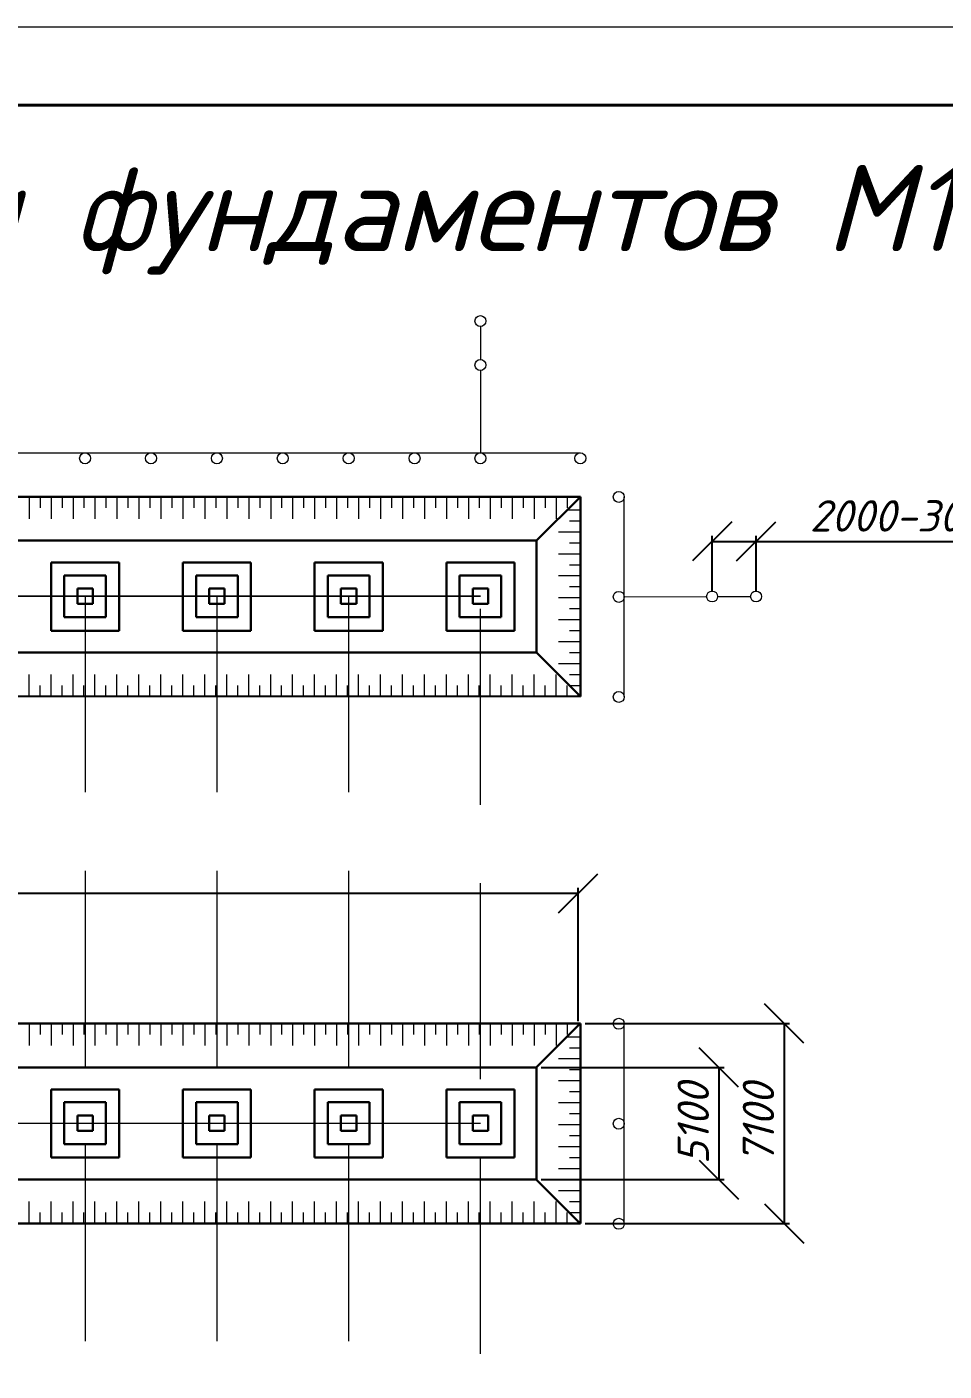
# Model space of a CAD drawing. Header units: millimetres. Extents: x 1422334 to 1587362, y 445536 to 446570.
# Drawn here: x 1585731.3 to 1585789.8, y 446484 to 446569.7 of the extents above; entities that cross this region are included whole.
import ezdxf

# ---------------------------------------------------------------- set-up
doc = ezdxf.new("R2010")
doc.units = ezdxf.units.MM
doc.header["$LTSCALE"] = 50
doc.linetypes.add('GOST2.303 4', pattern=[7, 5, -2, 0])
doc.layers.get('0').update_dxf_attribs({"lineweight": 13})
for name, color, linetype, lineweight in [('fund transh', 7, 'Continuous', 30), ('Линии склона', 7, 'Continuous', 30), ('оси траншей размеры', 7, 'Continuous', 13), ('Слой 0.13', 7, 'Continuous', 9)]:
    doc.layers.add(name, color=color, linetype=linetype, lineweight=lineweight)
doc.styles.get("Standard").update_dxf_attribs({"font": 'isocpeui.ttf'})
doc.dimstyles.new('200', dxfattribs={"dimtxt": 2.5, "dimasz": 2.5, "dimexe": 0.3445, "dimexo": 0.3, "dimtad": 1, "dimlfac": 500, "dimtxsty": 'Standard', "dimblk": 'OBLIQUE', "dimcen": 2.5, "dimadec": 0, "dimazin": 0, "dimtfac": 1, "dimtmove": 0, "dimatfit": 3, "dimfxl": 1, "dimarcsym": 0})

# ---------------------------------------------------------------- blocks, each defined once
blk = doc.blocks.new('_Oblique')
at = {"color": 0, "linetype": 'ByBlock', "lineweight": -2}
blk.add_line((-0.5, -0.5), (0.5, 0.5), dxfattribs=at)
blk = doc.blocks.new('*D2151')
at = {"layer": 'Defpoints', "color": 0, "ltscale": 10000, "transparency": 16777216}
for p in [(1585777.772, 446536.905), (1585774.972, 446533.391), (1585777.772, 446533.391)]:
    blk.add_point(p, dxfattribs=at)
at = {"layer": 'оси траншей размеры', "color": 0, "lineweight": -2, "ltscale": 10000, "transparency": 16777216}
for p, q in [((1585774.972, 446533.691), (1585774.972, 446537.249)), ((1585774.972, 446536.905), (1585777.772, 446536.905)), ((1585777.772, 446533.691), (1585777.772, 446537.249)), ((1585777.772, 446536.905), (1585794.471, 446536.905))]:
    blk.add_line(p, q, dxfattribs=at)
at = {"layer": 'оси траншей размеры', "color": 0, "lineweight": -2, "ltscale": 10000, "transparency": 16777216, "xscale": 2.5, "yscale": 2.5, "zscale": 2.5, "rotation": 180}
blk.add_blockref('_Oblique', (1585774.972, 446536.905), dxfattribs=at)
at = {"layer": 'оси траншей размеры', "color": 0, "lineweight": -2, "ltscale": 10000, "transparency": 16777216, "xscale": 2.5, "yscale": 2.5, "zscale": 2.5}
blk.add_blockref('_Oblique', (1585777.772, 446536.905), dxfattribs=at)
at = {"layer": 'оси траншей размеры', "color": 0, "ltscale": 10000, "transparency": 16777216, "insert": (1585787.372, 446538.53), "char_height": 2, "width": 7.12311, "attachment_point": 5}
blk.add_mtext('2000-3000', dxfattribs=at)
blk = doc.blocks.new('*D2172')
at = {"layer": 'Defpoints', "color": 0, "ltscale": 10000, "transparency": 16777216}
for p in [(1585763.765, 446503.351), (1585763.772, 446496.204), (1585775.392, 446496.204)]:
    blk.add_point(p, dxfattribs=at)
at = {"layer": 'оси траншей размеры', "color": 0, "lineweight": -2, "ltscale": 10000, "transparency": 16777216}
for p, q in [((1585764.065, 446503.351), (1585775.736, 446503.351)), ((1585775.392, 446503.351), (1585775.392, 446496.204)), ((1585764.072, 446496.204), (1585775.736, 446496.204))]:
    blk.add_line(p, q, dxfattribs=at)
at = {"layer": 'оси траншей размеры', "color": 0, "lineweight": -2, "ltscale": 10000, "transparency": 16777216, "xscale": 2.5, "yscale": 2.5, "zscale": 2.5}
for p, rotation in [((1585775.392, 446503.351), 90), ((1585775.392, 446496.204), 270)]:
    blk.add_blockref('_Oblique', p, dxfattribs=dict(at, rotation=rotation))
at = {"layer": 'оси траншей размеры', "color": 0, "ltscale": 10000, "transparency": 16777216, "insert": (1585773.767, 446499.778), "char_height": 2, "attachment_point": 5, "rotation": 90}
blk.add_mtext('5100', dxfattribs=at)
blk = doc.blocks.new('*D2173')
at = {"layer": 'Defpoints', "color": 0, "ltscale": 10000, "transparency": 16777216}
for p in [(1585766.572, 446506.159), (1585766.572, 446493.411), (1585779.56, 446493.411)]:
    blk.add_point(p, dxfattribs=at)
at = {"layer": 'оси траншей размеры', "color": 0, "lineweight": -2, "ltscale": 10000, "transparency": 16777216}
for p, q in [((1585766.872, 446506.159), (1585779.904, 446506.159)), ((1585779.56, 446506.159), (1585779.56, 446493.411)), ((1585766.872, 446493.411), (1585779.904, 446493.411))]:
    blk.add_line(p, q, dxfattribs=at)
at = {"layer": 'оси траншей размеры', "color": 0, "lineweight": -2, "ltscale": 10000, "transparency": 16777216, "xscale": 2.5, "yscale": 2.5, "zscale": 2.5}
for p, rotation in [((1585779.56, 446506.159), 90), ((1585779.56, 446493.411), 270)]:
    blk.add_blockref('_Oblique', p, dxfattribs=dict(at, rotation=rotation))
at = {"layer": 'оси траншей размеры', "color": 0, "ltscale": 10000, "transparency": 16777216, "insert": (1585777.922, 446499.785), "char_height": 2, "attachment_point": 5, "rotation": 90}
blk.add_mtext('7100', dxfattribs=at)
blk = doc.blocks.new('*D2148')
at = {"layer": 'Defpoints', "color": 0, "ltscale": 10000, "transparency": 16777216}
for p in [(1585766.432, 446514.465), (1585686.625, 446506.151, -8264.643), (1585766.432, 446506.011, -8264.643)]:
    blk.add_point(p, dxfattribs=at)
at = {"layer": 'оси траншей размеры', "color": 0, "lineweight": -2, "ltscale": 10000, "transparency": 16777216}
for p, q in [((1585686.625, 446506.451), (1585686.625, 446514.809)), ((1585766.432, 446506.311), (1585766.432, 446514.809)), ((1585686.625, 446514.465), (1585766.432, 446514.465))]:
    blk.add_line(p, q, dxfattribs=at)
at = {"layer": 'оси траншей размеры', "color": 0, "lineweight": -2, "ltscale": 10000, "transparency": 16777216, "xscale": 2.5, "yscale": 2.5, "zscale": 2.5, "rotation": 180}
blk.add_blockref('_Oblique', (1585686.625, 446514.465), dxfattribs=at)
at = {"layer": 'оси траншей размеры', "color": 0, "lineweight": -2, "ltscale": 10000, "transparency": 16777216, "xscale": 2.5, "yscale": 2.5, "zscale": 2.5}
blk.add_blockref('_Oblique', (1585766.432, 446514.465), dxfattribs=at)
at = {"layer": 'оси траншей размеры', "color": 0, "ltscale": 10000, "transparency": 16777216, "insert": (1585726.528, 446516.09), "char_height": 2, "attachment_point": 5}
blk.add_mtext('55400', dxfattribs=at)

msp = doc.modelspace()

# ---------------------------------------------------------------- linework, layer by layer
at = {"layer": 'fund transh', "ltscale": 10000}
for p, q in [((1585737.172111, 446535.551392), (1585732.832111, 446535.551392)), ((1585732.832111, 446535.551392), (1585732.832111, 446531.211392)), ((1585737.172111, 446531.211392), (1585737.172111, 446535.551392)), ((1585745.572111, 446535.551392), (1585741.232111, 446535.551392)), ((1585741.232111, 446535.551392), (1585741.232111, 446531.211392)), ((1585745.572111, 446531.211392), (1585745.572111, 446535.551392)), ((1585753.972111, 446535.551392), (1585749.632111, 446535.551392)), ((1585749.632111, 446535.551392), (1585749.632111, 446531.211392)), ((1585753.972111, 446531.211392), (1585753.972111, 446535.551392)), ((1585762.372111, 446535.551392), (1585758.032111, 446535.551392)), ((1585758.032111, 446535.551392), (1585758.032111, 446531.211392)), ((1585762.372111, 446531.211392), (1585762.372111, 446535.551392)), ((1585733.672111, 446532.074447), (1585733.672111, 446534.734447)), ((1585733.672111, 446534.734447), (1585736.332111, 446534.734447)), ((1585736.332111, 446534.734447), (1585736.332111, 446532.074447)), ((1585742.072111, 446532.074447), (1585742.072111, 446534.734447)), ((1585742.072111, 446534.734447), (1585744.732111, 446534.734447)), ((1585744.732111, 446534.734447), (1585744.732111, 446532.074447)), ((1585750.472111, 446532.074447), (1585750.472111, 446534.734447)), ((1585750.472111, 446534.734447), (1585753.132111, 446534.734447)), ((1585753.132111, 446534.734447), (1585753.132111, 446532.074447)), ((1585758.872111, 446532.074447), (1585758.872111, 446534.734447)), ((1585758.872111, 446534.734447), (1585761.532111, 446534.734447)), ((1585761.532111, 446534.734447), (1585761.532111, 446532.074447)), ((1585734.512111, 446532.914447), (1585734.512111, 446533.894447)), ((1585734.512111, 446533.894447), (1585735.492111, 446533.894447)), ((1585735.492111, 446533.894447), (1585735.492111, 446532.914447)), ((1585742.912111, 446532.914447), (1585742.912111, 446533.894447)), ((1585742.912111, 446533.894447), (1585743.892111, 446533.894447)), ((1585743.892111, 446533.894447), (1585743.892111, 446532.914447)), ((1585751.312111, 446532.914447), (1585751.312111, 446533.894447)), ((1585751.312111, 446533.894447), (1585752.292111, 446533.894447)), ((1585752.292111, 446533.894447), (1585752.292111, 446532.914447)), ((1585759.712111, 446532.914447), (1585759.712111, 446533.894447)), ((1585759.712111, 446533.894447), (1585760.692111, 446533.894447)), ((1585760.692111, 446533.894447), (1585760.692111, 446532.914447)), ((1585735.492111, 446532.914447), (1585734.512111, 446532.914447)), ((1585743.892111, 446532.914447), (1585742.912111, 446532.914447)), ((1585752.292111, 446532.914447), (1585751.312111, 446532.914447)), ((1585760.692111, 446532.914447), (1585759.712111, 446532.914447)), ((1585736.332111, 446532.074447), (1585733.672111, 446532.074447)), ((1585744.732111, 446532.074447), (1585742.072111, 446532.074447)), ((1585753.132111, 446532.074447), (1585750.472111, 446532.074447)), ((1585761.532111, 446532.074447), (1585758.872111, 446532.074447)), ((1585732.832111, 446531.211392), (1585737.172111, 446531.211392)), ((1585741.232111, 446531.211392), (1585745.572111, 446531.211392)), ((1585749.632111, 446531.211392), (1585753.972111, 446531.211392)), ((1585758.032111, 446531.211392), (1585762.372111, 446531.211392)), ((1585737.172111, 446501.951392), (1585732.832111, 446501.951392)), ((1585732.832111, 446501.951392), (1585732.832111, 446497.611392)), ((1585737.172111, 446497.611392), (1585737.172111, 446501.951392)), ((1585745.572111, 446501.951392), (1585741.232111, 446501.951392)), ((1585741.232111, 446501.951392), (1585741.232111, 446497.611392)), ((1585745.572111, 446497.611392), (1585745.572111, 446501.951392)), ((1585753.972111, 446501.951392), (1585749.632111, 446501.951392)), ((1585749.632111, 446501.951392), (1585749.632111, 446497.611392)), ((1585753.972111, 446497.611392), (1585753.972111, 446501.951392)), ((1585762.372111, 446501.951392), (1585758.032111, 446501.951392)), ((1585758.032111, 446501.951392), (1585758.032111, 446497.611392)), ((1585762.372111, 446497.611392), (1585762.372111, 446501.951392)), ((1585733.672111, 446498.474447), (1585733.672111, 446501.134447)), ((1585733.672111, 446501.134447), (1585736.332111, 446501.134447)), ((1585736.332111, 446501.134447), (1585736.332111, 446498.474447)), ((1585742.072111, 446498.474447), (1585742.072111, 446501.134447)), ((1585742.072111, 446501.134447), (1585744.732111, 446501.134447)), ((1585744.732111, 446501.134447), (1585744.732111, 446498.474447)), ((1585750.472111, 446498.474447), (1585750.472111, 446501.134447)), ((1585750.472111, 446501.134447), (1585753.132111, 446501.134447)), ((1585753.132111, 446501.134447), (1585753.132111, 446498.474447)), ((1585758.872111, 446498.474447), (1585758.872111, 446501.134447)), ((1585758.872111, 446501.134447), (1585761.532111, 446501.134447)), ((1585761.532111, 446501.134447), (1585761.532111, 446498.474447)), ((1585734.512111, 446499.314447), (1585734.512111, 446500.294447)), ((1585734.512111, 446500.294447), (1585735.492111, 446500.294447)), ((1585735.492111, 446500.294447), (1585735.492111, 446499.314447)), ((1585742.912111, 446499.314447), (1585742.912111, 446500.294447)), ((1585742.912111, 446500.294447), (1585743.892111, 446500.294447)), ((1585743.892111, 446500.294447), (1585743.892111, 446499.314447)), ((1585751.312111, 446499.314447), (1585751.312111, 446500.294447)), ((1585751.312111, 446500.294447), (1585752.292111, 446500.294447)), ((1585752.292111, 446500.294447), (1585752.292111, 446499.314447)), ((1585759.712111, 446499.314447), (1585759.712111, 446500.294447)), ((1585759.712111, 446500.294447), (1585760.692111, 446500.294447)), ((1585760.692111, 446500.294447), (1585760.692111, 446499.314447)), ((1585735.492111, 446499.314447), (1585734.512111, 446499.314447)), ((1585743.892111, 446499.314447), (1585742.912111, 446499.314447)), ((1585752.292111, 446499.314447), (1585751.312111, 446499.314447)), ((1585760.692111, 446499.314447), (1585759.712111, 446499.314447)), ((1585736.332111, 446498.474447), (1585733.672111, 446498.474447)), ((1585744.732111, 446498.474447), (1585742.072111, 446498.474447)), ((1585753.132111, 446498.474447), (1585750.472111, 446498.474447)), ((1585761.532111, 446498.474447), (1585758.872111, 446498.474447)), ((1585732.832111, 446497.611392), (1585737.172111, 446497.611392)), ((1585741.232111, 446497.611392), (1585745.572111, 446497.611392)), ((1585749.632111, 446497.611392), (1585753.972111, 446497.611392)), ((1585758.032111, 446497.611392), (1585762.372111, 446497.611392))]:
    msp.add_line(p, q, dxfattribs=at)
at = {"layer": 'Линии склона', "ltscale": 10000}
for p, q in [((1585686.632111, 446539.751392), (1585766.572111, 446539.751392)), ((1585763.772111, 446536.951392), (1585766.572111, 446539.751392)), ((1585766.572111, 446539.751392), (1585766.572111, 446527.011392)), ((1585689.432111, 446536.951392), (1585763.772111, 446536.951392)), ((1585763.772111, 446536.951392), (1585763.772111, 446529.811392)), ((1585763.772111, 446529.811392), (1585689.432111, 446529.811392)), ((1585763.772111, 446529.811392), (1585766.572111, 446527.011392)), ((1585766.572111, 446527.011392), (1585686.632111, 446527.082612)), ((1585686.624817, 446506.151392), (1585766.572111, 446506.151392)), ((1585763.764817, 446503.351392), (1585766.564817, 446506.151392)), ((1585766.572111, 446506.151392), (1585766.572111, 446493.411392)), ((1585689.432111, 446503.351392), (1585763.772111, 446503.351392)), ((1585763.772111, 446503.351392), (1585763.772111, 446496.211392)), ((1585763.772111, 446496.211392), (1585689.432111, 446496.211392)), ((1585763.764817, 446496.211392), (1585766.564817, 446493.411392)), ((1585766.572111, 446493.411392), (1585686.634165, 446493.411392))]:
    msp.add_line(p, q, dxfattribs=at)
at = {"layer": 'оси траншей размеры', "ltscale": 10000}
for p, q in [((1585760.202111, 446550.601417), (1585760.202111, 446548.501417)), ((1585760.202111, 446547.801417), (1585760.19792, 446542.551392)), ((1585686.632111, 446542.551392), (1585766.572111, 446542.551392)), ((1585731.432111, 446539.751392), (1585731.432111, 446538.351392)), ((1585732.132111, 446539.751392), (1585732.132111, 446539.051392)), ((1585732.832111, 446539.751392), (1585732.832111, 446538.351392)), ((1585732.832111, 446539.751392), (1585733.532111, 446539.751392)), ((1585733.532111, 446539.751392), (1585733.532111, 446539.051392)), ((1585734.232111, 446539.751392), (1585734.232111, 446538.351392)), ((1585734.932111, 446539.751392), (1585734.932111, 446539.051392)), ((1585735.632111, 446539.751392), (1585735.632111, 446538.351392)), ((1585736.332111, 446539.751392), (1585736.332111, 446539.051392)), ((1585737.032111, 446539.751392), (1585737.032111, 446538.351392)), ((1585737.032111, 446539.751392), (1585737.732111, 446539.751392)), ((1585737.732111, 446539.751392), (1585737.732111, 446539.051392)), ((1585738.432111, 446539.751392), (1585738.432111, 446538.351392)), ((1585739.132111, 446539.751392), (1585739.132111, 446539.051392)), ((1585739.832111, 446539.751392), (1585739.832111, 446538.351392)), ((1585740.532111, 446539.751392), (1585740.532111, 446539.051392)), ((1585741.232111, 446539.751392), (1585741.232111, 446538.351392)), ((1585741.232111, 446539.751392), (1585741.932111, 446539.751392)), ((1585741.932111, 446539.751392), (1585741.932111, 446539.051392)), ((1585742.632111, 446539.751392), (1585742.632111, 446538.351392)), ((1585743.332111, 446539.751392), (1585743.332111, 446539.051392)), ((1585744.032111, 446539.751392), (1585744.032111, 446538.351392)), ((1585744.732111, 446539.751392), (1585744.732111, 446539.051392)), ((1585745.432111, 446539.751392), (1585745.432111, 446538.351392)), ((1585745.432111, 446539.751392), (1585746.132111, 446539.751392)), ((1585746.132111, 446539.751392), (1585746.132111, 446539.051392)), ((1585746.832111, 446539.751392), (1585746.832111, 446538.351392)), ((1585747.532111, 446539.751392), (1585747.532111, 446539.051392)), ((1585748.232111, 446539.751392), (1585748.232111, 446538.351392)), ((1585748.932111, 446539.751392), (1585748.932111, 446539.051392)), ((1585749.632111, 446539.751392), (1585749.632111, 446538.351392)), ((1585749.632111, 446539.751392), (1585750.332111, 446539.751392)), ((1585750.332111, 446539.751392), (1585750.332111, 446539.051392)), ((1585751.032111, 446539.751392), (1585751.032111, 446538.351392)), ((1585751.732111, 446539.751392), (1585751.732111, 446539.051392)), ((1585752.432111, 446539.751392), (1585752.432111, 446538.351392)), ((1585753.132111, 446539.751392), (1585753.132111, 446539.051392)), ((1585753.832111, 446539.751392), (1585753.832111, 446538.351392)), ((1585753.832111, 446539.751392), (1585754.532111, 446539.751392)), ((1585754.532111, 446539.751392), (1585754.532111, 446539.051392)), ((1585755.232111, 446539.751392), (1585755.232111, 446538.351392)), ((1585755.932111, 446539.751392), (1585755.932111, 446539.051392)), ((1585756.632111, 446539.751392), (1585756.632111, 446538.351392)), ((1585757.332111, 446539.751392), (1585757.332111, 446539.051392)), ((1585758.032111, 446539.751392), (1585758.032111, 446538.351392)), ((1585758.032111, 446539.751392), (1585758.732111, 446539.751392)), ((1585758.732111, 446539.751392), (1585758.732111, 446539.051392)), ((1585759.432111, 446539.751392), (1585759.432111, 446538.351392)), ((1585760.132111, 446539.751392), (1585760.132111, 446539.051392)), ((1585760.832111, 446539.751392), (1585760.832111, 446538.351392)), ((1585761.532111, 446539.751392), (1585761.532111, 446539.051392)), ((1585762.232111, 446539.751392), (1585762.232111, 446538.351392)), ((1585762.232111, 446539.751392), (1585762.932111, 446539.751392)), ((1585762.932111, 446539.751392), (1585762.932111, 446539.051392)), ((1585763.632111, 446539.751392), (1585763.632111, 446538.351392)), ((1585764.332111, 446539.751392), (1585764.332111, 446539.051392)), ((1585765.032111, 446539.751392), (1585765.032111, 446538.351392)), ((1585765.732111, 446539.751392), (1585765.732111, 446539.051392)), ((1585766.432111, 446539.751392), (1585766.432111, 446539.611392)), ((1585769.372111, 446527.011392), (1585769.372111, 446539.751392)), ((1585766.572111, 446538.897499), (1585765.718218, 446538.897499)), ((1585766.572111, 446538.197499), (1585765.872111, 446538.197499)), ((1585766.572111, 446537.497499), (1585765.172111, 446537.497499)), ((1585766.572111, 446536.097499), (1585765.172111, 446536.097499)), ((1585766.572111, 446536.797499), (1585765.872111, 446536.797499)), ((1585766.572111, 446535.397499), (1585765.872111, 446535.397499)), ((1585766.572111, 446534.697499), (1585765.172111, 446534.697499)), ((1585766.572111, 446533.997499), (1585765.872111, 446533.997499)), ((1585760.202111, 446533.404447), (1585693.002111, 446533.404447)), ((1585693.002111, 446533.404447), (1585760.202111, 446533.404447)), ((1585766.572111, 446533.297499), (1585765.172111, 446533.297499)), ((1585766.572111, 446532.597499), (1585765.872111, 446532.597499)), ((1585769.372385, 446533.367539), (1585774.622388, 446533.389153)), ((1585775.322385, 446533.390594), (1585777.422385, 446533.390594)), ((1585766.572111, 446531.897499), (1585765.172111, 446531.897499)), ((1585766.572111, 446531.197499), (1585765.872111, 446531.197499)), ((1585766.572111, 446530.497499), (1585765.172111, 446530.497499)), ((1585766.572111, 446529.797499), (1585765.872111, 446529.797499)), ((1585731.432111, 446527.011392), (1585731.432111, 446528.411392)), ((1585732.832111, 446527.011392), (1585732.832111, 446528.411392)), ((1585734.232111, 446527.011392), (1585734.232111, 446528.411392)), ((1585735.632111, 446527.011392), (1585735.632111, 446528.411392)), ((1585737.032111, 446527.011392), (1585737.032111, 446528.411392)), ((1585738.432111, 446527.011392), (1585738.432111, 446528.411392)), ((1585739.832111, 446527.011392), (1585739.832111, 446528.411392)), ((1585741.232111, 446527.011392), (1585741.232111, 446528.411392)), ((1585742.632111, 446527.011392), (1585742.632111, 446528.411392)), ((1585744.032111, 446527.011392), (1585744.032111, 446528.411392)), ((1585745.432111, 446527.011392), (1585745.432111, 446528.411392)), ((1585746.832111, 446527.011392), (1585746.832111, 446528.411392)), ((1585748.232111, 446527.011392), (1585748.232111, 446528.411392)), ((1585749.632111, 446527.011392), (1585749.632111, 446528.411392)), ((1585751.032111, 446527.011392), (1585751.032111, 446528.411392)), ((1585752.432111, 446527.011392), (1585752.432111, 446528.411392)), ((1585753.832111, 446527.011392), (1585753.832111, 446528.411392)), ((1585755.232111, 446527.011392), (1585755.232111, 446528.411392)), ((1585756.632111, 446527.011392), (1585756.632111, 446528.411392)), ((1585758.032111, 446527.011392), (1585758.032111, 446528.411392)), ((1585759.432111, 446527.011392), (1585759.432111, 446528.411392)), ((1585760.832111, 446527.011392), (1585760.832111, 446528.411392)), ((1585762.232111, 446527.011392), (1585762.232111, 446528.411392)), ((1585763.632111, 446527.011392), (1585763.632111, 446528.411392)), ((1585765.032111, 446527.011392), (1585765.032111, 446528.411392)), ((1585766.572111, 446529.097499), (1585765.172111, 446529.097499)), ((1585766.572111, 446528.397499), (1585765.872111, 446528.397499)), ((1585732.132111, 446527.011392), (1585732.132111, 446527.711392)), ((1585733.532111, 446527.011392), (1585733.532111, 446527.711392)), ((1585734.932111, 446527.011392), (1585734.932111, 446527.711392)), ((1585736.332111, 446527.011392), (1585736.332111, 446527.711392)), ((1585737.732111, 446527.011392), (1585737.732111, 446527.711392)), ((1585739.132111, 446527.011392), (1585739.132111, 446527.711392)), ((1585740.532111, 446527.011392), (1585740.532111, 446527.711392)), ((1585741.932111, 446527.011392), (1585741.932111, 446527.711392)), ((1585743.332111, 446527.011392), (1585743.332111, 446527.711392)), ((1585744.732111, 446527.011392), (1585744.732111, 446527.711392)), ((1585746.132111, 446527.011392), (1585746.132111, 446527.711392)), ((1585747.532111, 446527.011392), (1585747.532111, 446527.711392)), ((1585748.932111, 446527.011392), (1585748.932111, 446527.711392)), ((1585750.332111, 446527.011392), (1585750.332111, 446527.711392)), ((1585751.732111, 446527.011392), (1585751.732111, 446527.711392)), ((1585753.132111, 446527.011392), (1585753.132111, 446527.711392)), ((1585754.532111, 446527.011392), (1585754.532111, 446527.711392)), ((1585755.932111, 446527.011392), (1585755.932111, 446527.711392)), ((1585757.332111, 446527.011392), (1585757.332111, 446527.711392)), ((1585758.732111, 446527.011392), (1585758.732111, 446527.711392)), ((1585760.132111, 446527.011392), (1585760.132111, 446527.711392)), ((1585761.532111, 446527.011392), (1585761.532111, 446527.711392)), ((1585762.932111, 446527.011392), (1585762.932111, 446527.711392)), ((1585764.332111, 446527.011392), (1585764.332111, 446527.711392)), ((1585765.732111, 446527.011392), (1585765.732111, 446527.711392)), ((1585766.572111, 446527.697499), (1585765.886003, 446527.697499)), ((1585732.832111, 446527.011392), (1585733.532111, 446527.011392)), ((1585737.032111, 446527.011392), (1585737.732111, 446527.011392)), ((1585741.232111, 446527.011392), (1585741.932111, 446527.011392)), ((1585745.432111, 446527.011392), (1585746.132111, 446527.011392)), ((1585749.632111, 446527.011392), (1585750.332111, 446527.011392)), ((1585753.832111, 446527.011392), (1585754.532111, 446527.011392)), ((1585758.032111, 446527.011392), (1585758.732111, 446527.011392)), ((1585762.232111, 446527.011392), (1585762.932111, 446527.011392)), ((1585766.432111, 446527.011392), (1585766.432111, 446527.151392)), ((1585731.432111, 446506.151392), (1585731.432111, 446504.751392)), ((1585732.132111, 446506.151392), (1585732.132111, 446505.451392)), ((1585732.832111, 446506.151392), (1585732.832111, 446504.751392)), ((1585732.832111, 446506.151392), (1585733.532111, 446506.151392)), ((1585733.532111, 446506.151392), (1585733.532111, 446505.451392)), ((1585734.232111, 446506.151392), (1585734.232111, 446504.751392)), ((1585734.932111, 446506.151392), (1585734.932111, 446505.451392)), ((1585735.632111, 446506.151392), (1585735.632111, 446504.751392)), ((1585736.332111, 446506.151392), (1585736.332111, 446505.451392)), ((1585737.032111, 446506.151392), (1585737.032111, 446504.751392)), ((1585737.032111, 446506.151392), (1585737.732111, 446506.151392)), ((1585737.732111, 446506.151392), (1585737.732111, 446505.451392)), ((1585738.432111, 446506.151392), (1585738.432111, 446504.751392)), ((1585739.132111, 446506.151392), (1585739.132111, 446505.451392)), ((1585739.832111, 446506.151392), (1585739.832111, 446504.751392)), ((1585740.532111, 446506.151392), (1585740.532111, 446505.451392)), ((1585741.232111, 446506.151392), (1585741.232111, 446504.751392)), ((1585741.232111, 446506.151392), (1585741.932111, 446506.151392)), ((1585741.932111, 446506.151392), (1585741.932111, 446505.451392)), ((1585742.632111, 446506.151392), (1585742.632111, 446504.751392)), ((1585743.332111, 446506.151392), (1585743.332111, 446505.451392)), ((1585744.032111, 446506.151392), (1585744.032111, 446504.751392)), ((1585744.732111, 446506.151392), (1585744.732111, 446505.451392)), ((1585745.432111, 446506.151392), (1585745.432111, 446504.751392)), ((1585745.432111, 446506.151392), (1585746.132111, 446506.151392)), ((1585746.132111, 446506.151392), (1585746.132111, 446505.451392)), ((1585746.832111, 446506.151392), (1585746.832111, 446504.751392)), ((1585747.532111, 446506.151392), (1585747.532111, 446505.451392)), ((1585748.232111, 446506.151392), (1585748.232111, 446504.751392)), ((1585748.932111, 446506.151392), (1585748.932111, 446505.451392)), ((1585749.632111, 446506.151392), (1585749.632111, 446504.751392)), ((1585749.632111, 446506.151392), (1585750.332111, 446506.151392)), ((1585750.332111, 446506.151392), (1585750.332111, 446505.451392)), ((1585751.032111, 446506.151392), (1585751.032111, 446504.751392)), ((1585751.732111, 446506.151392), (1585751.732111, 446505.451392)), ((1585752.432111, 446506.151392), (1585752.432111, 446504.751392)), ((1585753.132111, 446506.151392), (1585753.132111, 446505.451392)), ((1585753.832111, 446506.151392), (1585753.832111, 446504.751392)), ((1585753.832111, 446506.151392), (1585754.532111, 446506.151392)), ((1585754.532111, 446506.151392), (1585754.532111, 446505.451392)), ((1585755.232111, 446506.151392), (1585755.232111, 446504.751392)), ((1585755.932111, 446506.151392), (1585755.932111, 446505.451392)), ((1585756.632111, 446506.151392), (1585756.632111, 446504.751392)), ((1585757.332111, 446506.151392), (1585757.332111, 446505.451392)), ((1585758.032111, 446506.151392), (1585758.032111, 446504.751392)), ((1585758.032111, 446506.151392), (1585758.732111, 446506.151392)), ((1585758.732111, 446506.151392), (1585758.732111, 446505.451392)), ((1585759.432111, 446506.151392), (1585759.432111, 446504.751392)), ((1585760.132111, 446506.151392), (1585760.132111, 446505.451392)), ((1585760.832111, 446506.151392), (1585760.832111, 446504.751392)), ((1585761.532111, 446506.151392), (1585761.532111, 446505.451392)), ((1585762.232111, 446506.151392), (1585762.232111, 446504.751392)), ((1585762.232111, 446506.151392), (1585762.932111, 446506.151392)), ((1585762.932111, 446506.151392), (1585762.932111, 446505.451392)), ((1585763.632111, 446506.151392), (1585763.632111, 446504.751392)), ((1585764.332111, 446506.151392), (1585764.332111, 446505.451392)), ((1585765.032111, 446506.151392), (1585765.032111, 446504.751392)), ((1585765.732111, 446506.151392), (1585765.732111, 446505.451392)), ((1585766.432111, 446506.151392), (1585766.432111, 446506.011392)), ((1585769.372111, 446493.411392), (1585769.372111, 446506.151392)), ((1585766.572111, 446505.297499), (1585765.718218, 446505.297499)), ((1585766.572111, 446504.597499), (1585765.872111, 446504.597499)), ((1585766.572111, 446503.897499), (1585765.172111, 446503.897499)), ((1585766.572111, 446503.197499), (1585765.872111, 446503.197499)), ((1585766.572111, 446502.497499), (1585765.172111, 446502.497499)), ((1585766.572111, 446501.797499), (1585765.872111, 446501.797499)), ((1585766.572111, 446501.097499), (1585765.172111, 446501.097499)), ((1585766.572111, 446500.397499), (1585765.872111, 446500.397499)), ((1585693.002111, 446499.804447), (1585760.202111, 446499.804447)), ((1585693.002111, 446499.804447), (1585760.202111, 446499.804447)), ((1585766.572111, 446499.697499), (1585765.172111, 446499.697499)), ((1585766.572111, 446498.997499), (1585765.872111, 446498.997499)), ((1585766.572111, 446498.297499), (1585765.172111, 446498.297499)), ((1585766.572111, 446497.597499), (1585765.872111, 446497.597499)), ((1585766.572111, 446496.897499), (1585765.172111, 446496.897499)), ((1585766.572111, 446496.197499), (1585765.872111, 446496.197499)), ((1585766.572111, 446495.497499), (1585765.172111, 446495.497499)), ((1585731.432111, 446493.411392), (1585731.432111, 446494.811392)), ((1585732.132111, 446493.411392), (1585732.132111, 446494.111392)), ((1585732.832111, 446493.411392), (1585732.832111, 446494.811392)), ((1585733.532111, 446493.411392), (1585733.532111, 446494.111392)), ((1585734.232111, 446493.411392), (1585734.232111, 446494.811392)), ((1585734.932111, 446493.411392), (1585734.932111, 446494.111392)), ((1585735.632111, 446493.411392), (1585735.632111, 446494.811392)), ((1585736.332111, 446493.411392), (1585736.332111, 446494.111392)), ((1585737.032111, 446493.411392), (1585737.032111, 446494.811392)), ((1585737.732111, 446493.411392), (1585737.732111, 446494.111392)), ((1585738.432111, 446493.411392), (1585738.432111, 446494.811392)), ((1585739.132111, 446493.411392), (1585739.132111, 446494.111392)), ((1585739.832111, 446493.411392), (1585739.832111, 446494.811392)), ((1585740.532111, 446493.411392), (1585740.532111, 446494.111392)), ((1585741.232111, 446493.411392), (1585741.232111, 446494.811392)), ((1585741.932111, 446493.411392), (1585741.932111, 446494.111392)), ((1585742.632111, 446493.411392), (1585742.632111, 446494.811392)), ((1585743.332111, 446493.411392), (1585743.332111, 446494.111392)), ((1585744.032111, 446493.411392), (1585744.032111, 446494.811392)), ((1585744.732111, 446493.411392), (1585744.732111, 446494.111392)), ((1585745.432111, 446493.411392), (1585745.432111, 446494.811392)), ((1585746.132111, 446493.411392), (1585746.132111, 446494.111392)), ((1585746.832111, 446493.411392), (1585746.832111, 446494.811392)), ((1585747.532111, 446493.411392), (1585747.532111, 446494.111392)), ((1585748.232111, 446493.411392), (1585748.232111, 446494.811392)), ((1585748.932111, 446493.411392), (1585748.932111, 446494.111392)), ((1585749.632111, 446493.411392), (1585749.632111, 446494.811392)), ((1585750.332111, 446493.411392), (1585750.332111, 446494.111392)), ((1585751.032111, 446493.411392), (1585751.032111, 446494.811392)), ((1585751.732111, 446493.411392), (1585751.732111, 446494.111392)), ((1585752.432111, 446493.411392), (1585752.432111, 446494.811392)), ((1585753.132111, 446493.411392), (1585753.132111, 446494.111392)), ((1585753.832111, 446493.411392), (1585753.832111, 446494.811392)), ((1585754.532111, 446493.411392), (1585754.532111, 446494.111392)), ((1585755.232111, 446493.411392), (1585755.232111, 446494.811392)), ((1585755.932111, 446493.411392), (1585755.932111, 446494.111392)), ((1585756.632111, 446493.411392), (1585756.632111, 446494.811392)), ((1585757.332111, 446493.411392), (1585757.332111, 446494.111392)), ((1585758.032111, 446493.411392), (1585758.032111, 446494.811392)), ((1585758.732111, 446493.411392), (1585758.732111, 446494.111392)), ((1585759.432111, 446493.411392), (1585759.432111, 446494.811392)), ((1585760.132111, 446493.411392), (1585760.132111, 446494.111392)), ((1585760.832111, 446493.411392), (1585760.832111, 446494.811392)), ((1585761.532111, 446493.411392), (1585761.532111, 446494.111392)), ((1585762.232111, 446493.411392), (1585762.232111, 446494.811392)), ((1585762.932111, 446493.411392), (1585762.932111, 446494.111392)), ((1585763.632111, 446493.411392), (1585763.632111, 446494.811392)), ((1585764.332111, 446493.411392), (1585764.332111, 446494.111392)), ((1585765.032111, 446493.411392), (1585765.032111, 446494.811392)), ((1585765.732111, 446493.411392), (1585765.732111, 446494.111392)), ((1585766.572111, 446494.797499), (1585765.872111, 446494.797499)), ((1585766.572111, 446494.097499), (1585765.886003, 446494.097499)), ((1585732.832111, 446493.411392), (1585733.532111, 446493.411392)), ((1585737.032111, 446493.411392), (1585737.732111, 446493.411392)), ((1585741.232111, 446493.411392), (1585741.932111, 446493.411392)), ((1585745.432111, 446493.411392), (1585746.132111, 446493.411392)), ((1585749.632111, 446493.411392), (1585750.332111, 446493.411392)), ((1585753.832111, 446493.411392), (1585754.532111, 446493.411392)), ((1585758.032111, 446493.411392), (1585758.732111, 446493.411392)), ((1585762.232111, 446493.411392), (1585762.932111, 446493.411392)), ((1585766.432111, 446493.411392), (1585766.432111, 446493.551392))]:
    msp.add_line(p, q, dxfattribs=at)
at = {"layer": 'оси траншей размеры', "linetype": 'GOST2.303 4', "ltscale": 0.05}
for p, q in [((1585735.002111, 446533.404447), (1585735.002111, 446411.535149)), ((1585743.402111, 446533.404447), (1585743.402111, 446411.535149)), ((1585751.802111, 446533.404447), (1585751.802111, 446411.535149)), ((1585760.202111, 446432.604447), (1585760.202111, 446533.404447))]:
    msp.add_line(p, q, dxfattribs=at)
at = {"layer": 'оси траншей размеры', "ltscale": 10000}
for centre in [(1585760.202111, 446550.951417), (1585760.202111, 446548.151417), (1585735.002111, 446542.201417), (1585739.202111, 446542.201403), (1585743.402111, 446542.201417), (1585747.602111, 446542.201403), (1585751.802111, 446542.201417), (1585756.002111, 446542.201403), (1585760.202111, 446542.201417), (1585766.572111, 446542.201417), (1585769.022385, 446539.74219), (1585769.022385, 446533.367539), (1585774.972385, 446533.390594), (1585777.772385, 446533.390594), (1585769.022111, 446526.988328), (1585769.022385, 446506.14219), (1585769.022385, 446499.767539), (1585769.022111, 446493.388328)]:
    msp.add_circle(centre, 0.35, dxfattribs=at)
at = {"layer": 'Слой 0.13', "ltscale": 10000}
msp.add_line((1585544.836202, 446569.713928), (1586385.836202, 446569.713928), dxfattribs=at)
at = {"layer": 'Слой 0.13', "lineweight": 40, "ltscale": 10000}
msp.add_line((1585564.836202, 446564.713928), (1586380.836202, 446564.713928), dxfattribs=at)

# ---------------------------------------------------------------- texts
at = {"layer": 'оси траншей размеры', "ltscale": 10000, "insert": (1585623.550023, 446560.911731), "char_height": 5.5, "attachment_point": 1}
msp.add_mtext_dynamic_manual_height_columns('Схематичный план траншей и фундаментов М1:500', width=231.11816767, gutter_width=25, heights=[0], dxfattribs=at)

# ---------------------------------------------------------------- dimensions: what is measured, and where the dimension line sits
at = {"layer": 'оси траншей размеры', "ltscale": 10000}
for base, p1, p2, text, picture, middle in [((1585777.772385, 446536.90494), (1585774.972385, 446533.390594), (1585777.772385, 446533.390594), '<>-3000', '*D2151', (1585787.371627, 446538.52994)), ((1585766.432111, 446514.464948, 8264.642599), (1585686.624817, 446506.151392), (1585766.432111, 446506.011392), '55400', '*D2148', (1585726.528464, 446516.089948, 8264.642599))]:
    dim = msp.add_linear_dim(base=base, p1=p1, p2=p2, text=text, dimstyle='200', override={"dimtxt": 2, "dimlfac": 714, "dimrnd": 1000}, dxfattribs=at)
    dim.commit()
    dim.dimension.update_dxf_attribs({"geometry": picture, "text_midpoint": middle})
for base, p1, p2, text, picture, middle in [((1585779.55963, 446493.411392), (1585766.572111, 446506.158686), (1585766.572111, 446493.411392), '7100', '*D2173', (1585777.921752, 446499.785039)), ((1585775.391501, 446496.204098), (1585763.764817, 446503.351392), (1585763.772111, 446496.204098), '5100', '*D2172', (1585773.766501, 446499.777745))]:
    dim = msp.add_linear_dim(base=base, p1=p1, p2=p2, angle=90, text=text, dimstyle='200', override={"dimtxt": 2, "dimlfac": 714, "dimrnd": 1000}, dxfattribs=at)
    dim.commit()
    dim.dimension.update_dxf_attribs({"geometry": picture, "text_midpoint": middle})

doc.saveas('drawing.dxf')
